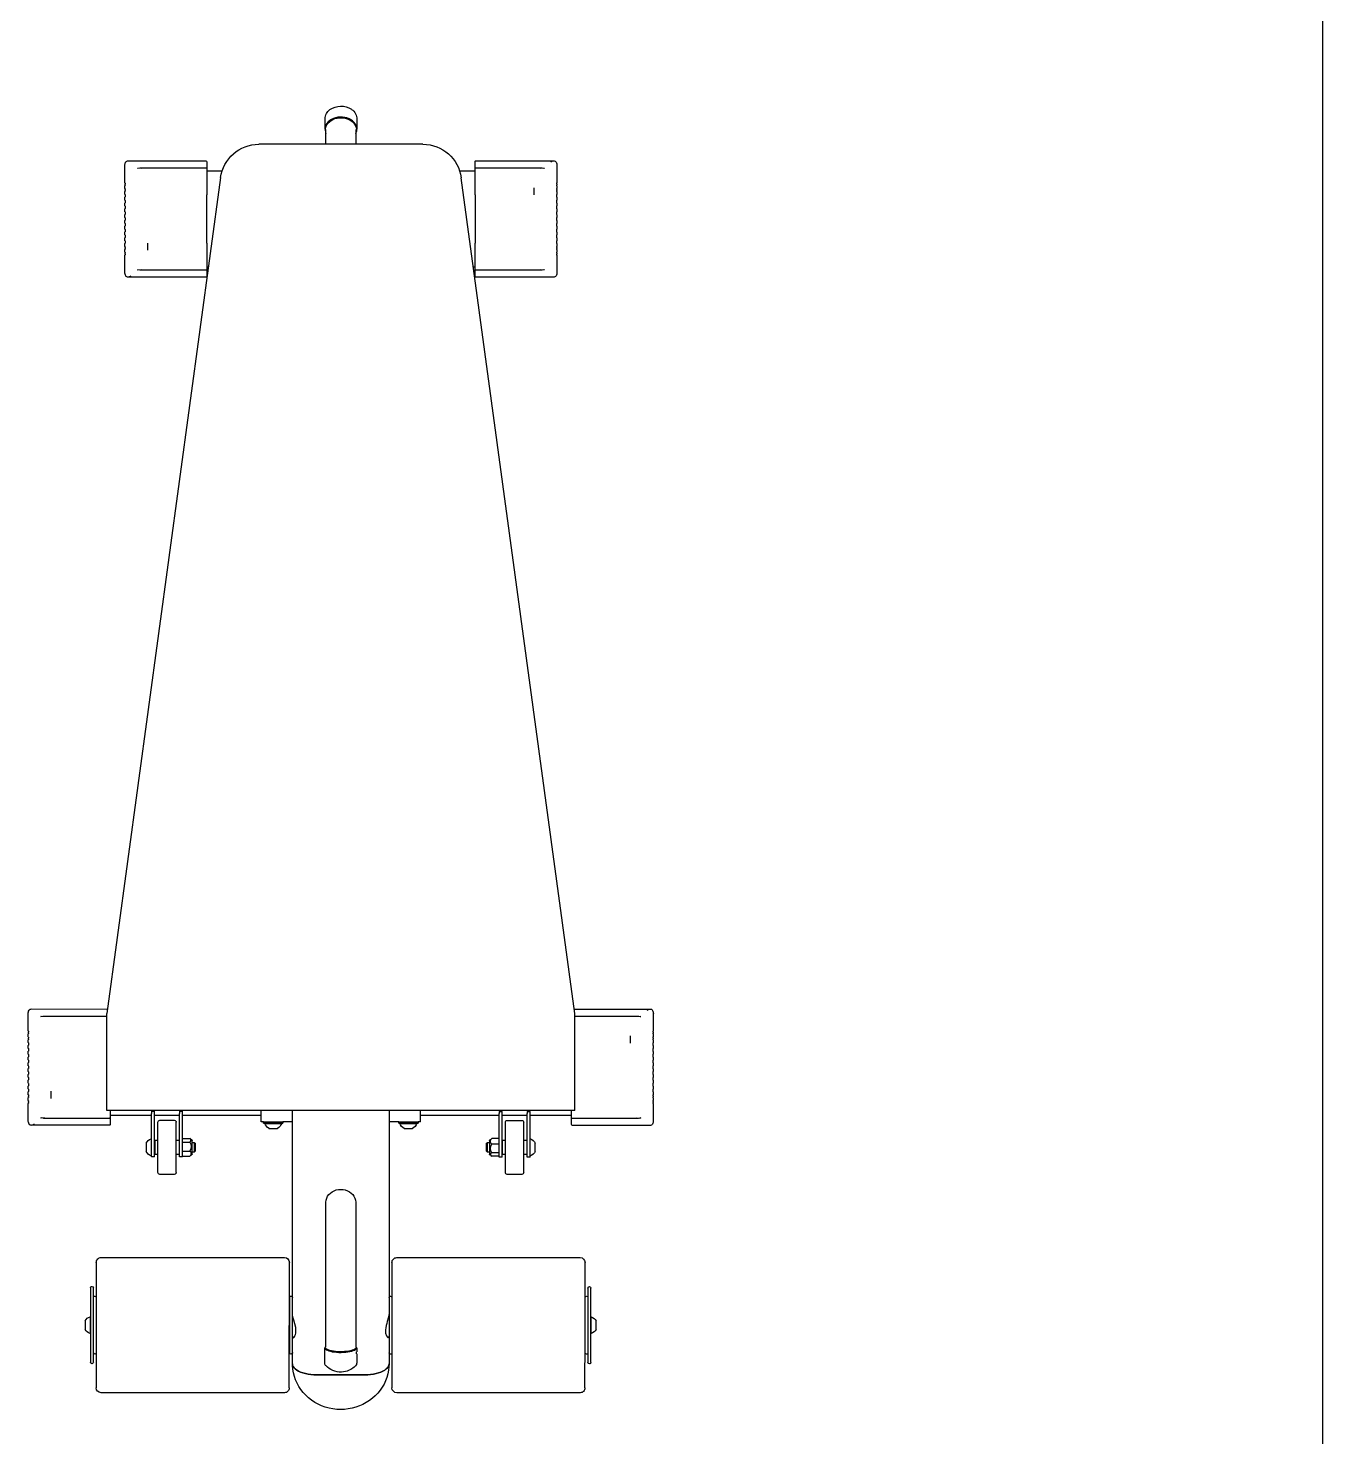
# Model space of a CAD drawing. Header units: millimetres. Extents: x 24547 to 62889, y 34568 to 56011.
# Drawn here: x 61547 to 62889, y 40044 to 41503 of the extents above; entities that cross this region are included whole.
import ezdxf

# ---------------------------------------------------------------- set-up
doc = ezdxf.new("R2010")
doc.units = ezdxf.units.MM
doc.layers.add('www.cad-blocks.net', color=7, linetype='Continuous')

# ---------------------------------------------------------------- blocks, each defined once
blk = doc.blocks.new('iuiuiu')
at = {"linetype": 'Continuous'}
for p, q in [((298.5, 336.9), (298.5, 258.6)), ((321.3, 340.5), (303.4, 340.5)), ((323.3, 340.3), (322.3, 340.3)), ((327.3, 340.5), (324.3, 340.5)), ((329.3, 340.3), (328.3, 340.3)), ((333.3, 340.5), (330.3, 340.5)), ((334.3, 340.3), (335.3, 340.3)), ((339.3, 340.5), (336.3, 340.5)), ((340.3, 340.3), (341.3, 340.3)), ((345.3, 340.5), (342.3, 340.5)), ((346.3, 340.3), (347.3, 340.3)), ((351.3, 340.5), (348.3, 340.5)), ((352.3, 340.3), (353.3, 340.3)), ((357.3, 340.5), (354.3, 340.5)), ((358.3, 340.3), (359.3, 340.3)), ((363.3, 340.5), (360.3, 340.5)), ((364.3, 340.3), (365.3, 340.3)), ((369.3, 340.5), (366.3, 340.5)), ((370.3, 340.3), (371.3, 340.3)), ((375.3, 340.5), (372.3, 340.5)), ((376.3, 340.3), (377.3, 340.3)), ((381.3, 340.5), (378.3, 340.5)), ((382.3, 340.3), (383.3, 340.3)), ((387.3, 340.5), (384.3, 340.5)), ((389.3, 340.3), (388.3, 340.3)), ((393.3, 340.5), (390.3, 340.5)), ((395.3, 340.3), (394.3, 340.3)), ((414.1, 340.5), (396.3, 340.5)), ((419, 256.6), (419, 336.9)), ((305.8, 324.8), (305.8, 259.2)), ((306.1, 327.6), (306.2, 327.3)), ((411.3, 327.3), (411.4, 327.2)), ((411.4, 327), (411.5, 327.6)), ((411.8, 256.6), (411.8, 324.8)), ((391.1, 316.7), (383.8, 316.7)), ((621.6, 281.5), (621.9, 281.5)), ((621.9, 281.5), (630.4, 281.5)), ((556, 265), (556, 75)), ((561, 270), (663.5, 270)), ((587.5, 276), (589.6, 276)), ((589.6, 273), (587.5, 273)), ((589.6, 276), (664.5, 276)), ((664.5, 273), (589.6, 273)), ((617.3, 276.4), (617.8, 276.4)), ((617.3, 276.4), (617.3, 276)), ((617.8, 276.4), (634.8, 276.4)), ((634.8, 276), (634.8, 276.4)), ((663.5, 270), (691, 270)), ((696, 75), (696, 265)), ((-562.8, 141.4), (303.2, 259.2)), ((352.2, 259.2), (303.2, 259.2)), ((403.6, 259.2), (352.2, 259.2)), ((403.6, -225.8), (403.6, 259.2)), ((403.6, 255.6), (410.8, 255.6)), ((408.8, 212.7), (408.8, 255.6)), ((411.1, 255.6), (417, 255.6)), ((417, 255.6), (417.7, 255.6)), ((-580.3, 236.9), (-580.3, 156.6)), ((-557.5, 240.5), (-575.3, 240.5)), ((-555.5, 240.3), (-556.5, 240.3)), ((-551.5, 240.5), (-554.5, 240.5)), ((-549.5, 240.3), (-550.5, 240.3)), ((-545.5, 240.5), (-548.5, 240.5)), ((-544.5, 240.3), (-543.5, 240.3)), ((-539.5, 240.5), (-542.5, 240.5)), ((-538.5, 240.3), (-537.5, 240.3)), ((-533.5, 240.5), (-536.5, 240.5)), ((-532.5, 240.3), (-531.5, 240.3)), ((-527.5, 240.5), (-530.5, 240.5)), ((-526.5, 240.3), (-525.5, 240.3)), ((-521.5, 240.5), (-524.5, 240.5)), ((-520.5, 240.3), (-519.5, 240.3)), ((-515.5, 240.5), (-518.5, 240.5)), ((-514.5, 240.3), (-513.5, 240.3)), ((-509.5, 240.5), (-512.5, 240.5)), ((-508.5, 240.3), (-507.5, 240.3)), ((-503.5, 240.5), (-506.5, 240.5)), ((-502.5, 240.3), (-501.5, 240.3)), ((-497.5, 240.5), (-500.5, 240.5)), ((-496.5, 240.3), (-495.5, 240.3)), ((-491.5, 240.5), (-494.5, 240.5)), ((-489.5, 240.3), (-490.5, 240.3)), ((-485.5, 240.5), (-488.5, 240.5)), ((-483.5, 240.3), (-484.5, 240.3)), ((-464.7, 240.5), (-482.5, 240.5)), ((-459.7, 156.6), (-459.7, 236.9)), ((-573, 224.8), (-573, 156.6)), ((-572.7, 227.6), (-572.6, 227.3)), ((-467.4, 227.3), (-467.4, 227.2)), ((-467.3, 227), (-467.3, 227.6)), ((-467, 156.6), (-467, 224.8)), ((-487.6, 216.7), (-495, 216.7)), ((404.5, 212.7), (406.8, 212.7)), ((404.5, 212.7), (404.5, 209.7)), ((406.8, 209.7), (404.5, 209.7)), ((443.5, 212.7), (406.8, 212.7)), ((443.5, 209.7), (406.8, 209.7)), ((408.8, 183.7), (408.8, 209.7)), ((467.8, 206.2), (415.8, 206.2)), ((433, 213.1), (450.5, 213.1)), ((433, 213.1), (433, 212.7)), ((434.3, 209.4), (449.3, 209.4)), ((434.3, 209.4), (434.3, 206.2)), ((436.8, 209.7), (436.8, 209.4)), ((437.4, 218.2), (446.1, 218.2)), ((451.8, 212.7), (443.5, 212.7)), ((451.8, 209.7), (443.5, 209.7)), ((446.8, 209.4), (446.8, 209.7)), ((449.3, 206.2), (449.3, 209.4)), ((450.5, 212.7), (450.5, 213.1)), ((451.8, 209.7), (451.8, 212.7)), ((413.8, 204.2), (413.8, 189.2)), ((469.8, 189.2), (469.8, 204.2)), ((404.5, 183.7), (406.8, 183.7)), ((404.5, 183.7), (404.5, 180.7)), ((406.8, 180.7), (404.5, 180.7)), ((443.5, 183.7), (406.8, 183.7)), ((443.5, 180.7), (406.8, 180.7)), ((408.8, 99.2), (408.8, 180.7)), ((467.8, 187.2), (415.8, 187.2)), ((432.6, 180.7), (432.6, 173.1)), ((434.3, 187.2), (434.3, 184)), ((434.3, 184), (449.3, 184)), ((436.4, 180.7), (436.4, 173.1)), ((436.8, 184), (436.8, 183.7)), ((451.8, 183.7), (443.5, 183.7)), ((451.8, 180.7), (443.5, 180.7)), ((445.6, 180.7), (445.6, 173.1)), ((446.8, 183.7), (446.8, 184)), ((449.3, 184), (449.3, 187.2)), ((450.9, 180.7), (450.9, 173.1)), ((451.8, 180.7), (451.8, 183.7)), ((432.9, 172.7), (433.9, 171.7)), ((448.9, 170.7), (434.6, 170.7)), ((436.8, 170.7), (436.8, 168.6)), ((436.8, 168.6), (446.8, 168.6)), ((436.8, 168.6), (437.6, 167.7)), ((437.6, 167.7), (445.9, 167.7)), ((445.9, 167.7), (446.8, 168.6)), ((446.8, 168.6), (446.8, 170.7)), ((449.6, 171.7), (450.5, 172.6)), ((450.5, 172.6), (450.9, 173.1)), ((-578.9, 155.6), (-578.3, 155.6)), ((-578.3, 155.6), (-572.2, 155.6)), ((-572, 155.6), (-545, 155.6)), ((-570, 155.6), (-570, 139.8)), ((-495, 155.6), (-545, 155.6)), ((-495, 155.6), (-468, 155.6)), ((-470, 154.1), (-470, 155.6)), ((-467.6, 155.6), (-461.7, 155.6)), ((-461.7, 155.6), (-461, 155.6)), ((-597.4, -68.3), (-597.4, 101.8)), ((415.2, 99.2), (403.6, 99.2)), ((415.2, 91.7), (415.1, 91.7)), ((415.2, 96.7), (415.2, 99.2)), ((415.2, 96.7), (415.2, 76.7)), ((416.7, 96.7), (415.2, 96.7)), ((416.7, 96.7), (416.7, 76.7)), ((417.1, 95.5), (416.7, 95.5)), ((417.1, 95.5), (417.1, 78)), ((422.2, 91.1), (422.2, 82.4)), ((415.1, 81.7), (415.2, 81.7)), ((415.2, 66.7), (415.2, 76.7)), ((415.2, 76.7), (416.7, 76.7)), ((416.7, 78), (417.1, 78)), ((600.6, 66.7), (403.6, 66.7)), ((691, 70), (561, 70)), ((597.5, 69.7), (636, 69.7)), ((636, 66.7), (600.6, 66.7)), ((613.5, 70), (613.5, 69.7)), ((636, 69.7), (654.5, 69.7)), ((654.5, 66.7), (636, 66.7)), ((638.5, 69.7), (638.5, 70)), ((638.5, 65.2), (638.5, 66.7)), ((666.1, 66.7), (654.5, 66.7)), ((666, 70), (663.5, 70)), ((-613, 33.2), (-623.8, 33.2)), ((-597.4, 32.2), (-612.7, 32.2)), ((507, 32.2), (499.1, 32.2)), ((581, 32.2), (507, 32.2)), ((648.9, 32.2), (581, 32.2)), ((648, 32.5), (647.8, 32.2)), ((665.5, 33.2), (649.4, 33.2)), ((667.9, 32.2), (668.1, 32)), ((677.4, 41.7), (677.4, -8.3)), ((677.4, -8.3), (677.4, 41.7)), ((-623.8, 0.2), (-613, 0.2)), ((-612.7, 1.2), (-597.4, 1.2)), ((499.1, 1.2), (507, 1.2)), ((507, 1.2), (581, 1.2)), ((581, 1.2), (648.9, 1.2)), ((647.8, 1.2), (648, 1)), ((649.4, 0.2), (653.6, 0.2)), ((655.8, 0.2), (665.5, 0.2)), ((403.6, -33.3), (600.6, -33.3)), ((415.2, -43.3), (415.2, -33.3)), ((415.2, -43.3), (415.2, -63.3)), ((416.7, -43.3), (415.2, -43.3)), ((416.7, -43.3), (416.7, -63.3)), ((556, -41.3), (556, -231.3)), ((561, -36.3), (638.9, -36.3)), ((600.6, -33.3), (626, -33.3)), ((626, -33.3), (654.5, -33.3)), ((638.5, -33.3), (638.5, -31.7)), ((638.9, -36.3), (691, -36.3)), ((654.5, -33.3), (666.1, -33.3)), ((696, -231.3), (696, -41.3)), ((415.2, -48.3), (415.1, -48.3)), ((415.1, -58.3), (415.2, -58.3)), ((417.1, -44.5), (416.7, -44.5)), ((417.1, -44.5), (417.1, -62)), ((422.2, -48.9), (422.2, -57.6)), ((415.2, -65.8), (403.6, -65.8)), ((408.8, -147.3), (408.8, -65.8)), ((415.2, -65.8), (415.2, -63.3)), ((415.2, -63.3), (416.7, -63.3)), ((416.7, -62), (417.1, -62)), ((-570, -106.3), (-570, -122.2)), ((303.2, -225.8), (-562.8, -108)), ((-580.3, -123.2), (-580.3, -203.4)), ((-578.3, -122.2), (-579, -122.2)), ((-572.3, -122.2), (-578.3, -122.2)), ((-573, -123.2), (-573, -191.3)), ((-545, -122.2), (-572, -122.2)), ((-545, -122.2), (-495, -122.2)), ((-468, -122.2), (-495, -122.2)), ((-470, -122.2), (-470, -120.6)), ((-461.7, -122.2), (-467.8, -122.2)), ((-467, -191.3), (-467, -123.2)), ((-461, -122.2), (-461.7, -122.2)), ((-459.7, -203.4), (-459.7, -123.2)), ((433.2, -139), (432.6, -139.6)), ((432.6, -147.3), (432.6, -139.6)), ((433.9, -138.3), (433.2, -139)), ((434.6, -137.3), (448.9, -137.3)), ((437.6, -134.3), (436.8, -135.1)), ((446.8, -135.1), (436.8, -135.1)), ((436.8, -135.1), (436.8, -137.3)), ((445.9, -134.3), (437.6, -134.3)), ((438.5, -147.3), (438.5, -139.6)), ((446.8, -135.1), (445.9, -134.3)), ((446.8, -137.3), (446.8, -135.1)), ((447.6, -147.3), (447.6, -139.6)), ((450.3, -139), (449.6, -138.3)), ((450.9, -147.3), (450.9, -139.6)), ((404.5, -147.3), (406.8, -147.3)), ((404.5, -147.3), (404.5, -150.3)), ((406.8, -150.3), (404.5, -150.3)), ((443.5, -147.3), (406.8, -147.3)), ((443.5, -150.3), (406.8, -150.3)), ((408.8, -176.3), (408.8, -150.3)), ((413.8, -155.8), (413.8, -170.8)), ((467.8, -153.8), (415.8, -153.8)), ((434.3, -150.6), (449.3, -150.6)), ((434.3, -150.6), (434.3, -153.8)), ((436.8, -150.3), (436.8, -150.6)), ((451.8, -147.3), (443.5, -147.3)), ((451.8, -150.3), (443.5, -150.3)), ((446.8, -150.6), (446.8, -150.3)), ((449.3, -153.8), (449.3, -150.6)), ((451.8, -150.3), (451.8, -147.3)), ((469.8, -170.8), (469.8, -155.8)), ((467.8, -172.8), (415.8, -172.8)), ((434.3, -172.8), (434.3, -176)), ((449.3, -176), (449.3, -172.8)), ((-545, -183.3), (-552.4, -183.3)), ((404.5, -176.3), (406.8, -176.3)), ((404.5, -176.3), (404.5, -179.3)), ((406.8, -179.3), (404.5, -179.3)), ((443.5, -176.3), (406.8, -176.3)), ((443.5, -179.3), (406.8, -179.3)), ((408.8, -222.2), (408.8, -179.3)), ((433, -179.3), (433, -179.6)), ((450.5, -179.6), (433, -179.6)), ((434.3, -176), (449.3, -176)), ((436.8, -176), (436.8, -176.3)), ((446.1, -184.8), (437.4, -184.8)), ((451.8, -176.3), (443.5, -176.3)), ((451.8, -179.3), (443.5, -179.3)), ((446.8, -176.3), (446.8, -176)), ((450.5, -179.6), (450.5, -179.3)), ((451.8, -179.3), (451.8, -176.3)), ((-572.7, -193.5), (-572.7, -194.1)), ((-572.5, -193.9), (-572.6, -193.7)), ((-467.3, -194.1), (-467.4, -193.9)), ((-575.3, -207), (-557.5, -207)), ((-556.5, -206.8), (-555.5, -206.8)), ((-554.5, -207), (-551.5, -207)), ((-550.5, -206.8), (-549.5, -206.8)), ((-548.5, -207), (-545.5, -207)), ((-543.5, -206.8), (-544.5, -206.8)), ((-542.5, -207), (-539.5, -207)), ((-537.5, -206.8), (-538.5, -206.8)), ((-536.5, -207), (-533.5, -207)), ((-531.5, -206.8), (-532.5, -206.8)), ((-530.5, -207), (-527.5, -207)), ((-525.5, -206.8), (-526.5, -206.8)), ((-524.5, -207), (-521.5, -207)), ((-519.5, -206.8), (-520.5, -206.8)), ((-518.5, -207), (-515.5, -207)), ((-513.5, -206.8), (-514.5, -206.8)), ((-512.5, -207), (-509.5, -207)), ((-507.5, -206.8), (-508.5, -206.8)), ((-506.5, -207), (-503.5, -207)), ((-501.5, -206.8), (-502.5, -206.8)), ((-500.5, -207), (-497.5, -207)), ((-495.5, -206.8), (-496.5, -206.8)), ((-494.5, -207), (-491.5, -207)), ((-490.5, -206.8), (-489.5, -206.8)), ((-488.5, -207), (-485.5, -207)), ((-484.5, -206.8), (-483.5, -206.8)), ((-482.5, -207), (-464.7, -207)), ((298.5, -225.1), (298.5, -303.4)), ((352.2, -225.8), (303.2, -225.8)), ((305.8, -225.8), (305.8, -291.3)), ((403.6, -225.8), (352.2, -225.8)), ((410.8, -222.2), (403.6, -222.2)), ((417, -222.2), (410.9, -222.2)), ((411.8, -291.3), (411.8, -223.2)), ((417.7, -222.2), (417, -222.2)), ((419, -303.4), (419, -223.2)), ((638.9, -236.3), (561, -236.3)), ((587.5, -239.3), (664.5, -239.3)), ((664.5, -242.3), (587.5, -242.3)), ((617.3, -242.3), (617.3, -242.6)), ((634.8, -242.6), (617.3, -242.6)), ((630.4, -247.8), (621.6, -247.8)), ((634.8, -242.6), (634.8, -242.3)), ((691, -236.3), (638.9, -236.3)), ((333.8, -283.3), (326.3, -283.3)), ((306.1, -293.5), (306, -294.1)), ((306.2, -293.9), (306.1, -293.7)), ((411.5, -294.1), (411.3, -293.9)), ((303.4, -307), (321.3, -307)), ((322.3, -306.8), (323.3, -306.8)), ((324.3, -307), (327.3, -307)), ((328.3, -306.8), (329.3, -306.8)), ((330.3, -307), (333.3, -307)), ((335.3, -306.8), (334.3, -306.8)), ((336.3, -307), (339.3, -307)), ((341.3, -306.8), (340.3, -306.8)), ((342.3, -307), (345.3, -307)), ((347.3, -306.8), (346.3, -306.8)), ((348.3, -307), (351.3, -307)), ((353.3, -306.8), (352.3, -306.8)), ((354.3, -307), (357.3, -307)), ((359.3, -306.8), (358.3, -306.8)), ((360.3, -307), (363.3, -307)), ((365.3, -306.8), (364.3, -306.8)), ((366.3, -307), (369.3, -307)), ((371.3, -306.8), (370.3, -306.8)), ((372.3, -307), (375.3, -307)), ((377.3, -306.8), (376.3, -306.8)), ((378.3, -307), (381.3, -307)), ((383.3, -306.8), (382.3, -306.8)), ((384.3, -307), (387.3, -307)), ((388.3, -306.8), (389.3, -306.8)), ((390.3, -307), (393.3, -307)), ((394.3, -306.8), (395.3, -306.8)), ((396.3, -307), (414.1, -307))]:
    blk.add_line(p, q, dxfattribs=at)
at = {"linetype": 'Continuous', "flags": 128}
for points in [[(306.2, 327.5), (305.8, 325.5), (306, 323.6)], [(306, 327.6), (306.1, 327.3), (306.1, 327)], [(411.5, 323.5), (411.7, 325.4), (411.3, 327.3)], [(411.4, 327.2), (411.4, 327.4), (411.5, 327.6)], [(-572.5, 227.5), (-572.9, 225.5), (-572.7, 223.6)], [(-572.7, 227.6), (-572.7, 227.3), (-572.7, 227)], [(-467.4, 227.2), (-467.4, 227.4), (-467.3, 227.6)], [(-467.3, 223.5), (-467.1, 225.4), (-467.4, 227.3)], [(436.4, 173.1), (435.6, 172.3), (434.7, 171.9), (433.5, 172.2), (432.6, 173.1)], [(639, 65.9), (638.7, 65.4), (638.1, 64.8), (637.1, 64.2), (635.8, 63.6), (634.2, 63.3), (632.2, 63.1), (630.5, 63.1), (628.5, 63.4), (624.8, 64.2), (620.8, 65.3), (618.9, 65.9), (617, 66.4), (615.6, 66.6), (614.4, 66.7)], [(638.5, 66.5), (638.9, 66.3), (639, 65.9)], [(666.1, 66.7), (667.5, 66.6), (668.8, 66), (670.1, 65.1), (671.4, 63.9), (672.6, 62.3), (673.6, 60.4), (674.6, 58.3), (675.4, 55.9), (676.1, 53.4), (676.7, 50.6), (677.1, 47.7), (677.4, 44.7), (677.4, 41.7)], [(677.4, 41.7), (677.4, 44.7), (677.1, 47.7), (676.7, 50.6), (676.1, 53.4), (675.4, 55.9), (674.6, 58.3), (673.6, 60.4), (672.6, 62.3), (671.4, 63.9), (670.1, 65.1), (668.8, 66), (667.5, 66.6), (666.1, 66.7), (666.1, 66.7)], [(666.1, -33.3), (669.1, -33.2), (672.8, -32.8), (676.5, -32), (680.2, -31), (683.7, -29.7), (687.1, -28.1), (690.4, -26.2), (693.5, -24), (696.5, -21.6), (699.3, -19), (701.8, -16.1), (704.2, -13), (706.3, -9.7), (708.1, -6.2), (709.7, -2.6), (711.1, 1.1), (712.1, 4.9), (712.8, 8.9), (713.3, 12.9), (713.4, 16.9), (713.3, 20.9), (712.8, 24.9), (712, 28.8), (711, 32.7), (709.6, 36.5), (707.9, 40.1), (706, 43.6), (703.8, 47), (701.4, 50.1), (698.7, 53), (695.9, 55.6), (692.8, 58), (689.6, 60.2), (686.2, 62), (682.7, 63.6), (679.1, 64.8), (675.4, 65.8), (671.6, 66.4), (667.9, 66.7), (666.1, 66.7)], [(-608.7, 1.2), (-609.5, 0.9), (-611.3, 0.4), (-613.2, 0.2), (-615, 0.4), (-616.8, 1), (-618.5, 1.9), (-620.1, 3.1), (-621.6, 4.6), (-622.8, 6.4), (-623.9, 8.3), (-624.7, 10.5), (-625.3, 12.8), (-625.6, 15.2), (-625.6, 17.6), (-625.4, 20), (-624.9, 22.3), (-624.2, 24.5), (-623.2, 26.5), (-622, 28.3), (-620.6, 29.9), (-619, 31.2), (-617.4, 32.2), (-615.6, 32.9), (-613.8, 33.2), (-611.9, 33.2), (-610.1, 32.8), (-608.7, 32.2)], [(-609.7, 32.2), (-610.6, 32.5), (-612.4, 32.7), (-614.2, 32.6), (-616, 32.1), (-617.7, 31.3), (-619.3, 30.2), (-620.8, 28.7), (-622.1, 27), (-623.2, 25.1), (-624, 22.9), (-624.6, 20.7), (-624.9, 18.3), (-624.9, 15.9), (-624.7, 13.6), (-624.2, 11.3), (-623.5, 9.1), (-622.5, 7.1), (-621.2, 5.3), (-619.8, 3.7), (-618.3, 2.5), (-616.6, 1.6), (-614.8, 1), (-613, 0.7), (-611.2, 0.9), (-609.7, 1.2)], [(499.1, 32.2), (498.6, 32.2), (496.5, 32), (494.4, 31.3), (492.5, 30.4), (490.7, 29.1), (489.1, 27.5), (487.8, 25.7), (486.7, 23.6), (485.9, 21.4), (485.4, 19.1), (485.3, 16.7)], [(647.8, 1.2), (648.1, 1), (648.8, 0.7), (649.5, 0.9), (650.2, 1.3), (650.9, 2.2), (651.5, 3.3), (652, 4.8), (652.5, 6.5), (652.9, 8.4), (653.2, 10.6), (653.4, 12.8), (653.6, 15.2), (653.6, 17.6), (653.5, 19.9), (653.3, 22.2), (653, 24.4), (652.6, 26.4), (652.2, 28.2), (651.6, 29.7), (651, 31), (650.4, 31.9), (649.7, 32.5), (649, 32.7), (648.3, 32.6), (647.8, 32.2)], [(648, 32.5), (648, 32.5), (648.7, 33), (649.4, 33.2), (650.1, 33.1), (650.7, 32.6), (651.4, 31.8), (652, 30.6), (652.6, 29.2), (653.1, 27.4), (653.5, 25.5), (653.8, 23.4), (654, 21.1), (654.2, 18.7), (654.2, 16.3), (654.1, 13.9), (654, 11.6), (653.7, 9.4), (653.4, 7.3), (652.9, 5.4), (652.4, 3.8), (651.8, 2.4), (651.2, 1.4), (650.5, 0.7), (649.8, 0.3), (649.1, 0.3), (648.4, 0.6), (648, 1)], [(485.3, 16.7), (485.4, 14.4), (485.9, 12.1), (486.7, 9.9), (487.8, 7.8), (489.1, 6), (490.7, 4.4), (492.5, 3.1), (494.4, 2.1), (496.5, 1.5), (498.6, 1.2), (499.1, 1.2)], [(677.4, -8.3), (677.4, -11.3), (677.1, -14.2), (676.7, -17.1), (676.1, -19.9), (675.4, -22.5), (674.6, -24.8), (673.6, -27), (672.6, -28.8), (671.4, -30.4), (670.1, -31.6), (668.8, -32.5), (667.5, -33.1), (666.1, -33.3)], [(666.1, -33.3), (667.5, -33.1), (668.8, -32.5), (670.1, -31.6), (671.4, -30.4), (672.6, -28.8), (673.6, -27), (674.6, -24.8), (675.4, -22.5), (676.1, -19.9), (676.7, -17.1), (677.1, -14.2), (677.4, -11.3), (677.4, -8.3)], [(614.4, -33.3), (614.6, -33.3), (615.8, -33.1), (618.6, -32.5), (622.1, -31.5), (624.3, -30.9), (626.5, -30.3), (628.7, -29.9), (631, -29.6), (632.7, -29.6), (634.4, -29.8), (636.9, -30.6), (638.5, -31.7), (639, -32.5)], [(639, -32.5), (638.9, -32.9), (638.5, -33.1)], [(447.6, -139.6), (448.3, -138.8), (449, -138.4), (450.1, -138.7), (450.9, -139.6)], [(-572.7, -190.1), (-572.9, -191.9), (-572.6, -193.9)], [(-572.6, -193.7), (-572.6, -193.9), (-572.7, -194.1)], [(-467.5, -194), (-467.1, -192), (-467.3, -190.1)], [(-467.3, -194.1), (-467.3, -193.8), (-467.3, -193.5)], [(306, -290.1), (305.8, -291.9), (306.2, -293.9)], [(411.3, -294), (411.7, -292), (411.5, -290.1)], [(306.1, -293.7), (306.1, -293.9), (306.1, -294.1)], [(411.5, -294.1), (411.4, -293.8), (411.4, -293.5)]]:
    blk.add_lwpolyline(points, dxfattribs=at)
at = {"linetype": 'Continuous'}
for centre, radius, start, end in [((301.6, 337.1), 3.1, 123.5267, 182.3491), ((303.3, 333), 7.54, 88.6049, 117.3304), ((322.7, 343.5), 3.34, 243.4312, 248.5139), ((322.9, 343.3), 3.11, 291.2996, 296.7554), ((328.7, 343.5), 3.34, 243.4312, 248.5139), ((328.9, 343.3), 3.11, 291.2996, 296.7554), ((334.7, 343.5), 3.34, 243.4312, 248.5139), ((334.9, 343.3), 3.11, 291.2996, 296.7554), ((340.7, 343.5), 3.34, 243.4312, 248.5139), ((340.9, 343.3), 3.11, 291.2996, 296.7554), ((346.7, 343.5), 3.34, 243.4312, 248.5139), ((346.9, 343.3), 3.11, 291.2996, 296.7554), ((352.7, 343.5), 3.34, 243.4312, 248.5139), ((352.9, 343.3), 3.11, 291.2996, 296.7554), ((358.7, 343.5), 3.34, 243.4312, 248.5139), ((358.9, 343.3), 3.11, 291.2996, 296.7554), ((364.7, 343.5), 3.34, 243.4312, 248.5139), ((364.9, 343.3), 3.11, 291.2996, 296.7554), ((370.7, 343.5), 3.34, 243.4312, 248.5139), ((370.9, 343.3), 3.11, 291.2996, 296.7554), ((376.7, 343.5), 3.34, 243.4312, 248.5139), ((376.9, 343.3), 3.11, 291.2996, 296.7554), ((382.7, 343.5), 3.34, 243.4312, 248.5139), ((382.9, 343.3), 3.11, 291.2996, 296.7554), ((388.7, 343.5), 3.34, 243.4312, 248.5139), ((388.9, 343.3), 3.11, 291.2996, 296.7554), ((394.7, 343.5), 3.34, 243.4312, 248.5139), ((394.9, 343.3), 3.11, 291.2996, 296.7554), ((414, 332.1), 8.38, 64.1301, 89.9344), ((416.1, 337.2), 2.97, 356.2513, 57.8729), ((414.2, 337.5), 4.79, 317.7568, 353.4728), ((307.5, 324.6), 1.74, 173.6289, 211.7071), ((409.9, 324.6), 1.79, 328.4556, 6.2012), ((626, 273.3), 9.27, 118.1759, 160.7969), ((626, 273.3), 9.27, 19.2031, 61.8241), ((561, 265), 5, 90, 180), ((587.5, 274.5), 1.5, 90, 180), ((587.5, 274.5), 1.5, 180, 270), ((597.5, 271.5), 1.5, 90, 180), ((597.5, 271.5), 1.5, 180, 270), ((654.5, 271.5), 1.5, 0, 90), ((654.5, 271.5), 1.5, 270, 0), ((664.5, 274.5), 1.5, 0, 90), ((664.5, 274.5), 1.5, 270, 0), ((691, 265), 5, 0, 90), ((410.8, 256.6), 1, 270, 0), ((418, 256.6), 1, 270, 0), ((-577.2, 237.1), 3.1, 123.5267, 182.3491), ((-575.5, 233), 7.54, 88.6049, 117.3304), ((-556, 243.5), 3.34, 243.4312, 248.5139), ((-555.9, 243.3), 3.11, 291.2996, 296.7554), ((-550, 243.5), 3.34, 243.4312, 248.5139), ((-549.9, 243.3), 3.11, 291.2996, 296.7554), ((-544, 243.5), 3.34, 243.4312, 248.5139), ((-543.9, 243.3), 3.11, 291.2996, 296.7554), ((-538, 243.5), 3.34, 243.4312, 248.5139), ((-537.9, 243.3), 3.11, 291.2996, 296.7554), ((-532, 243.5), 3.34, 243.4312, 248.5139), ((-531.9, 243.3), 3.11, 291.2996, 296.7554), ((-526, 243.5), 3.34, 243.4312, 248.5139), ((-525.9, 243.3), 3.11, 291.2996, 296.7554), ((-520, 243.5), 3.34, 243.4312, 248.5139), ((-519.9, 243.3), 3.11, 291.2996, 296.7554), ((-514, 243.5), 3.34, 243.4312, 248.5139), ((-513.9, 243.3), 3.11, 291.2996, 296.7554), ((-508, 243.5), 3.34, 243.4312, 248.5139), ((-507.9, 243.3), 3.11, 291.2996, 296.7554), ((-502, 243.5), 3.34, 243.4312, 248.5139), ((-501.9, 243.3), 3.11, 291.2996, 296.7554), ((-496, 243.5), 3.34, 243.4312, 248.5139), ((-495.9, 243.3), 3.11, 291.2996, 296.7554), ((-490, 243.5), 3.34, 243.4312, 248.5139), ((-489.9, 243.3), 3.11, 291.2996, 296.7554), ((-484, 243.5), 3.34, 243.4312, 248.5139), ((-483.9, 243.3), 3.11, 291.2996, 296.7554), ((-464.7, 232.1), 8.38, 64.1301, 89.9344), ((-462.7, 237.2), 2.97, 356.2513, 57.8729), ((-464.5, 237.5), 4.79, 317.7568, 353.4728), ((-571.2, 224.6), 1.74, 173.6289, 211.7071), ((-468.8, 224.6), 1.79, 328.4556, 6.2012), ((415.8, 204.2), 2, 90, 180), ((441.8, 210.1), 9.27, 118.1759, 160.7969), ((441.8, 210.1), 9.27, 19.2031, 61.8241), ((467.8, 204.2), 2, 0, 90), ((415.8, 189.2), 2, 180, 270), ((467.8, 189.2), 2, 270, 0), ((433.2, 171), 1, 7.9362, 45), ((434.6, 171.2), 0.5, 187.9362, 270), ((441, 181), 9.18, 239.9309, 300.0691), ((448.3, 175.5), 3.63, 222.2656, 317.7344), ((448.9, 171.2), 0.5, 270, 352.0638), ((450.4, 171), 1, 135, 172.0638), ((-579.3, 156.6), 1, 180, 270), ((-572, 156.6), 1, 180, 270), ((-468, 156.6), 1, 270, 0), ((-460.7, 156.6), 1, 270, 0), ((-557.4, 101.8), 40, 97.7576, 180.0093), ((414, 86.7), 9.27, 28.1759, 70.7969), ((414, 86.7), 9.27, 289.2031, 331.8241), ((561, 75), 5, 180, 270), ((691, 75), 5, 270, 0), ((597.5, 68.2), 1.5, 90, 180), ((597.5, 68.2), 1.5, 180, 270), ((654.5, 68.2), 1.5, 0, 90), ((654.5, 68.2), 1.5, 270, 0), ((-622.5, 20.2), 13.4, 120.9446, 142.3117), ((-623.9, 22.6), 10.6, 88.8711, 121.2535), ((665.5, 29.7), 3.49, 39.3289, 89.8632), ((653.7, 16.7), 21, 358.3719, 47.4542), ((-617.2, 16.7), 19.7, 144.6714, 213.4748), ((653.7, 16.7), 21, 312.5458, 358.3719), ((-623.6, 12.1), 11.8, 212.4387, 272.0692), ((654.7, -140.2), 140.5, 89.5405, 90.4558), ((665.5, 3.8), 3.52, 270.8296, 315.7623), ((561, -41.3), 5, 90, 180), ((597.5, -34.8), 1.5, 90, 180), ((597.5, -34.8), 1.5, 180, 270), ((654.5, -34.8), 1.5, 0, 90), ((654.5, -34.8), 1.5, 270, 0), ((691, -41.3), 5, 0, 90), ((414, -53.3), 9.27, 28.1759, 70.7969), ((414, -53.3), 9.27, 289.2031, 331.8241), ((-557.4, -68.3), 40, 179.9892, 262.2439), ((-579.3, -123.2), 1, 90, 180), ((-572, -123.2), 1, 90, 180), ((-468, -123.2), 1, 0, 90), ((-460.7, -123.2), 1, 0, 90), ((435.6, -142.5), 4.08, 44.2514, 135.7486), ((433.2, -137.6), 1, 315, 352.0638), ((434.6, -137.8), 0.5, 90, 172.0638), ((443, -147.4), 9.02, 59.6271, 120.3729), ((448.9, -137.8), 0.5, 7.9362, 90), ((450.4, -137.6), 1, 187.9362, 225), ((415.8, -155.8), 2, 90, 180), ((467.8, -155.8), 2, 0, 90), ((415.8, -170.8), 2, 180, 270), ((467.8, -170.8), 2, 270, 0), ((441.8, -176.6), 9.27, 199.2031, 241.8241), ((441.8, -176.6), 9.27, 298.1759, 340.7969), ((-577.3, -203.7), 2.97, 176.2513, 237.8729), ((-575.5, -204), 4.79, 137.7568, 173.4728), ((-571.2, -191.1), 1.79, 148.4556, 186.2012), ((-468.7, -191.1), 1.74, 353.6289, 31.7071), ((-462.8, -203.6), 3.1, 303.5267, 2.3491), ((-575.3, -198.7), 8.38, 244.1301, 269.9344), ((-556.1, -209.8), 3.11, 111.2996, 116.7554), ((-556, -210), 3.34, 63.4312, 68.5139), ((-550.1, -209.8), 3.11, 111.2996, 116.7554), ((-550, -210), 3.34, 63.4312, 68.5139), ((-544.1, -209.8), 3.11, 111.2996, 116.7554), ((-544, -210), 3.34, 63.4312, 68.5139), ((-538.1, -209.8), 3.11, 111.2996, 116.7554), ((-538, -210), 3.34, 63.4312, 68.5139), ((-532.1, -209.8), 3.11, 111.2996, 116.7554), ((-532, -210), 3.34, 63.4312, 68.5139), ((-526.1, -209.8), 3.11, 111.2996, 116.7554), ((-526, -210), 3.34, 63.4312, 68.5139), ((-520.1, -209.8), 3.11, 111.2996, 116.7554), ((-520, -210), 3.34, 63.4312, 68.5139), ((-514.1, -209.8), 3.11, 111.2996, 116.7554), ((-514, -210), 3.34, 63.4312, 68.5139), ((-508.1, -209.8), 3.11, 111.2996, 116.7554), ((-508, -210), 3.34, 63.4312, 68.5139), ((-502.1, -209.8), 3.11, 111.2996, 116.7554), ((-502, -210), 3.34, 63.4312, 68.5139), ((-496.1, -209.8), 3.11, 111.2996, 116.7554), ((-496, -210), 3.34, 63.4312, 68.5139), ((-490.1, -209.8), 3.11, 111.2996, 116.7554), ((-490, -210), 3.34, 63.4312, 68.5139), ((-484.1, -209.8), 3.11, 111.2996, 116.7554), ((-484, -210), 3.34, 63.4312, 68.5139), ((-464.5, -199.5), 7.54, 268.6049, 297.3304), ((410.8, -223.2), 1, 0, 90), ((418, -223.2), 1, 0, 90), ((561, -231.3), 5, 180, 270), ((691, -231.3), 5, 270, 0), ((587.5, -240.8), 1.5, 90, 180), ((587.5, -240.8), 1.5, 180, 270), ((597.5, -237.8), 1.5, 90, 180), ((597.5, -237.8), 1.5, 180, 270), ((626, -239.6), 9.27, 199.2031, 241.8241), ((626, -239.6), 9.27, 298.1759, 340.7969), ((654.5, -237.8), 1.5, 0, 90), ((654.5, -237.8), 1.5, 270, 0), ((664.5, -240.8), 1.5, 0, 90), ((664.5, -240.8), 1.5, 270, 0), ((307.6, -291.1), 1.79, 148.4556, 186.2012), ((410, -291.1), 1.74, 353.6289, 31.7071), ((301.4, -303.7), 2.97, 176.2513, 237.8729), ((303.3, -304), 4.79, 137.7568, 173.4728), ((303.5, -298.7), 8.38, 244.1301, 269.9344), ((414.2, -299.5), 7.54, 268.6049, 297.3304), ((416, -303.6), 3.1, 303.5267, 2.3491), ((322.7, -309.8), 3.11, 111.2996, 116.7554), ((322.8, -310), 3.34, 63.4312, 68.5139), ((328.7, -309.8), 3.11, 111.2996, 116.7554), ((328.8, -310), 3.34, 63.4312, 68.5139), ((334.7, -309.8), 3.11, 111.2996, 116.7554), ((334.8, -310), 3.34, 63.4312, 68.5139), ((340.7, -309.8), 3.11, 111.2996, 116.7554), ((340.8, -310), 3.34, 63.4312, 68.5139), ((346.7, -309.8), 3.11, 111.2996, 116.7554), ((346.8, -310), 3.34, 63.4312, 68.5139), ((352.7, -309.8), 3.11, 111.2996, 116.7554), ((352.8, -310), 3.34, 63.4312, 68.5139), ((358.7, -309.8), 3.11, 111.2996, 116.7554), ((358.8, -310), 3.34, 63.4312, 68.5139), ((364.7, -309.8), 3.11, 111.2996, 116.7554), ((364.8, -310), 3.34, 63.4312, 68.5139), ((370.7, -309.8), 3.11, 111.2996, 116.7554), ((370.8, -310), 3.34, 63.4312, 68.5139), ((376.7, -309.8), 3.11, 111.2996, 116.7554), ((376.8, -310), 3.34, 63.4312, 68.5139), ((382.7, -309.8), 3.11, 111.2996, 116.7554), ((382.8, -310), 3.34, 63.4312, 68.5139), ((388.7, -309.8), 3.11, 111.2996, 116.7554), ((388.8, -310), 3.34, 63.4312, 68.5139), ((394.7, -309.8), 3.11, 111.2996, 116.7554), ((394.8, -310), 3.34, 63.4312, 68.5139)]:
    blk.add_arc(centre, radius, start, end, dxfattribs=at)
for centre, start_param, end_param in [((322.3, 340.6), 3.89488, 4.712389), ((323.3, 340.6), 4.712389, 5.529898), ((328.3, 340.6), 3.89488, 4.712389), ((329.3, 340.6), 4.712389, 5.529898), ((334.3, 340.6), 3.89488, 4.712389), ((335.3, 340.6), 4.712389, 5.529898), ((340.3, 340.6), 3.89488, 4.712389), ((341.3, 340.6), 4.712389, 5.529898), ((346.3, 340.6), 3.89488, 4.712389), ((347.3, 340.6), 4.712389, 5.529898), ((352.3, 340.6), 3.89488, 4.712389), ((353.3, 340.6), 4.712389, 5.529898), ((358.3, 340.6), 3.89488, 4.712389), ((359.3, 340.6), 4.712389, 5.529898), ((364.3, 340.6), 3.89488, 4.712389), ((365.3, 340.6), 4.712389, 5.529898), ((370.3, 340.6), 3.89488, 4.712389), ((371.3, 340.6), 4.712389, 5.529898), ((376.3, 340.6), 3.89488, 4.712389), ((377.3, 340.6), 4.712389, 5.529898), ((382.3, 340.6), 3.89488, 4.712389), ((383.3, 340.6), 4.712389, 5.529898), ((388.3, 340.6), 3.89488, 4.712389), ((389.3, 340.6), 4.712389, 5.529898), ((394.3, 340.6), 3.89488, 4.712389), ((395.3, 340.6), 4.712389, 5.529898), ((-556.5, 240.6), 3.89488, 4.712389), ((-555.5, 240.6), 4.712389, 5.529898), ((-550.5, 240.6), 3.89488, 4.712389), ((-549.5, 240.6), 4.712389, 5.529898), ((-544.5, 240.6), 3.89488, 4.712389), ((-543.5, 240.6), 4.712389, 5.529898), ((-538.5, 240.6), 3.89488, 4.712389), ((-537.5, 240.6), 4.712389, 5.529898), ((-532.5, 240.6), 3.89488, 4.712389), ((-531.5, 240.6), 4.712389, 5.529898), ((-526.5, 240.6), 3.89488, 4.712389), ((-525.5, 240.6), 4.712389, 5.529898), ((-520.5, 240.6), 3.89488, 4.712389), ((-519.5, 240.6), 4.712389, 5.529898), ((-514.5, 240.6), 3.89488, 4.712389), ((-513.5, 240.6), 4.712389, 5.529898), ((-508.5, 240.6), 3.89488, 4.712389), ((-507.5, 240.6), 4.712389, 5.529898), ((-502.5, 240.6), 3.89488, 4.712389), ((-501.5, 240.6), 4.712389, 5.529898), ((-496.5, 240.6), 3.89488, 4.712389), ((-495.5, 240.6), 4.712389, 5.529898), ((-490.5, 240.6), 3.89488, 4.712389), ((-489.5, 240.6), 4.712389, 5.529898), ((-484.5, 240.6), 3.89488, 4.712389), ((-483.5, 240.6), 4.712389, 5.529898), ((-556.5, -207.2), 1.570796, 2.388305), ((-555.5, -207.2), 0.753287, 1.570796), ((-550.5, -207.2), 1.570796, 2.388305), ((-549.5, -207.2), 0.753287, 1.570796), ((-544.5, -207.2), 1.570796, 2.388305), ((-543.5, -207.2), 0.753287, 1.570796), ((-538.5, -207.2), 1.570796, 2.388305), ((-537.5, -207.2), 0.753287, 1.570796), ((-532.5, -207.2), 1.570796, 2.388305), ((-531.5, -207.2), 0.753287, 1.570796), ((-526.5, -207.2), 1.570796, 2.388305), ((-525.5, -207.2), 0.753287, 1.570796), ((-520.5, -207.2), 1.570796, 2.388305), ((-519.5, -207.2), 0.753287, 1.570796), ((-514.5, -207.2), 1.570796, 2.388305), ((-513.5, -207.2), 0.753287, 1.570796), ((-508.5, -207.2), 1.570796, 2.388305), ((-507.5, -207.2), 0.753287, 1.570796), ((-502.5, -207.2), 1.570796, 2.388305), ((-501.5, -207.2), 0.753287, 1.570796), ((-496.5, -207.2), 1.570796, 2.388305), ((-495.5, -207.2), 0.753287, 1.570796), ((-490.5, -207.2), 1.570796, 2.388305), ((-489.5, -207.2), 0.753287, 1.570796), ((-484.5, -207.2), 1.570796, 2.388305), ((-483.5, -207.2), 0.753287, 1.570796), ((322.3, -307.2), 1.570796, 2.388305), ((323.3, -307.2), 0.753287, 1.570796), ((328.3, -307.2), 1.570796, 2.388305), ((329.3, -307.2), 0.753287, 1.570796), ((334.3, -307.2), 1.570796, 2.388305), ((335.3, -307.2), 0.753287, 1.570796), ((340.3, -307.2), 1.570796, 2.388305), ((341.3, -307.2), 0.753287, 1.570796), ((346.3, -307.2), 1.570796, 2.388305), ((347.3, -307.2), 0.753287, 1.570796), ((352.3, -307.2), 1.570796, 2.388305), ((353.3, -307.2), 0.753287, 1.570796), ((358.3, -307.2), 1.570796, 2.388305), ((359.3, -307.2), 0.753287, 1.570796), ((364.3, -307.2), 1.570796, 2.388305), ((365.3, -307.2), 0.753287, 1.570796), ((370.3, -307.2), 1.570796, 2.388305), ((371.3, -307.2), 0.753287, 1.570796), ((376.3, -307.2), 1.570796, 2.388305), ((377.3, -307.2), 0.753287, 1.570796), ((382.3, -307.2), 1.570796, 2.388305), ((383.3, -307.2), 0.753287, 1.570796), ((388.3, -307.2), 1.570796, 2.388305), ((389.3, -307.2), 0.753287, 1.570796), ((394.3, -307.2), 1.570796, 2.388305), ((395.3, -307.2), 0.753287, 1.570796)]:
    blk.add_ellipse(centre, major_axis=(1, 0), ratio=0.36397, start_param=start_param, end_param=end_param, dxfattribs=at)
blk = doc.blocks.new('A$C22CB0085')
at = {"color": 1, "lineweight": 30, "extrusion": (0, 0, -1), "zscale": -1, "rotation": 180.0079831454718}
blk.add_blockref('iuiuiu', (-636.9, 340.6), dxfattribs=at)
blk = doc.blocks.new('FORMAT')
at = {"layer": 'www.cad-blocks.net', "color": 155, "true_color": 0x546d8e}
for p in [(62888.5, 35325.8), (62888.5, 34567.8)]:
    blk.add_line(p, (62888.5, 56010.9), dxfattribs=at)

msp = doc.modelspace()

# ---------------------------------------------------------------- block references
msp.add_blockref('FORMAT', (0, 0))
at = {"rotation": 270}
msp.add_blockref('A$C22CB0085', (61547.4, 41422.3), dxfattribs=at)

doc.saveas('drawing.dxf')
